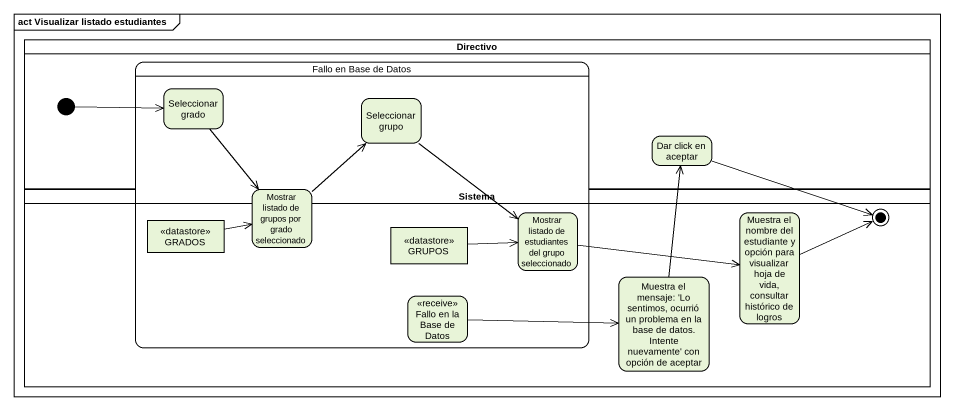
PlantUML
@startuml
mainframe act Visualizar listado estudiantes
hide empty description
state Directivo <<partition>> {
  state initial1 <<start>>
  state "Dar click en aceptar" as Dar_click_en_aceptar
}
state "Fallo en Base de Datos" as Fallo_en_Base_de_Datos {
  state "Seleccionar grado" as Seleccionar_grado
  state "Seleccionar grupo" as Seleccionar_grupo
  state "Mostrar listado de grupos por grado seleccionado" as Mostrar_listado_de_grupos
  state GRADOS <<datastore>>
  state GRUPOS <<datastore>>
  state "Mostrar listado de estudiantes del grupo seleccionado" as Mostrar_listado_de
  state "Fallo en la Base de Datos" as Fallo_en_la_Base_de_Datos <<receive>>
}
state Sistema <<partition>> {
  state "Muestra el nombre del estudiante y opción para visualizar hoja de vida, consultar histórico de logros" as Muestra_el_nombre_del
  state final1 <<end>>
  state "Muestra el mensaje: 'Lo sentimos, ocurrió un problema en la base de datos. Intente nuevamente' con opción de aceptar" as Muestra_el_mensaje_Lo
}
Seleccionar_grado --> Mostrar_listado_de_grupos
initial1 -right-> Seleccionar_grado
Seleccionar_grupo --> Mostrar_listado_de
Dar_click_en_aceptar -right-> final1
Mostrar_listado_de_grupos -up-> Seleccionar_grupo
GRADOS -right-> Mostrar_listado_de_grupos
GRUPOS -right-> Mostrar_listado_de
Mostrar_listado_de -right-> Muestra_el_nombre_del
Muestra_el_nombre_del -right-> final1
Muestra_el_mensaje_Lo -up-> Dar_click_en_aceptar
Fallo_en_la_Base_de_Datos -right-> Muestra_el_mensaje_Lo
@enduml
